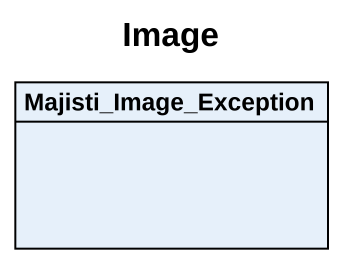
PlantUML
@startuml
title Image
hide circle
hide empty members
class Majisti_Image_Exception
@enduml
